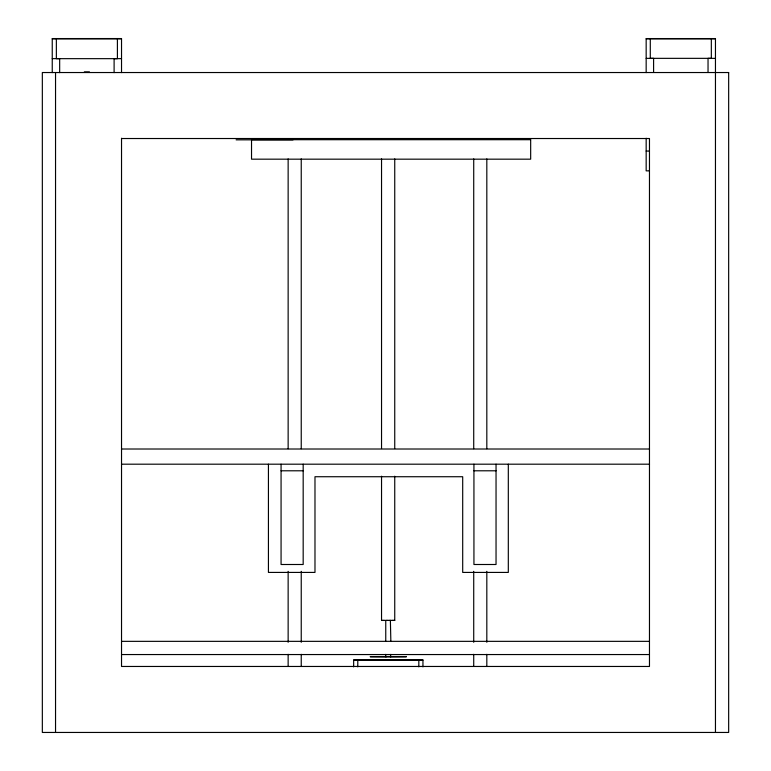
<?xml version="1.0" encoding="UTF-8"?>
<svg xmlns="http://www.w3.org/2000/svg" width="771" height="771" viewBox="0 0 771 771"><rect width="100%" height="100%" fill="white"/><g stroke="black" fill="none" stroke-linecap="round" stroke-linejoin="round"><path stroke-width="1.16" d="M370.157 660.024L406.452 660.015L405.883 660.043M385.751 641.501L385.751 620.424L387.9 620.414M385.751 654.377L385.751 656.719L390.849 656.719M390.386 620.433L390.858 641.501M390.386 656.728L390.858 654.377M381.539 476.189L381.539 620.424L392.632 620.433L394.742 620.424L394.742 476.199M52.245 38.849L121.529 38.849M715.459 732.45L715.459 38.569L646.165 38.569L646.165 72.609M715.459 38.849L646.165 38.849M121.529 58.635L114.108 58.663L114.108 72.638M646.165 58.384L653.596 58.345L653.596 72.32M422.951 666.867L422.951 659.88L418.826 659.86L353.658 659.88L353.658 666.867M422.951 660.159L405.662 660.178M412.639 660.13C408.476 660.159 420.224 660.111 414.519 660.149M362.187 659.889L360.259 659.899L361.406 659.909M363.276 659.909L365.203 659.899L361.994 659.909M362.004 660.13L360.259 660.14L362.187 660.149M363.469 660.149L365.203 660.14L363.286 660.13M84.328 71.867L89.446 71.867M121.529 138.52L649.471 138.52L649.471 666.462L121.529 666.462L121.529 138.25M236.109 139.84L293.038 139.84M646.165 151.058L649.346 151.058M649.259 170.854L646.165 170.854L646.165 138.25M121.751 449.011L649.519 449.011M121.751 464.19L649.519 464.19M281.068 470.792L303.176 470.792M473.934 470.792L496.042 470.792M121.77 641.347L649.23 641.347M121.77 654.55L649.23 654.55M386.165 656.805L370.157 656.719L406.452 656.719L390.858 656.805M413.699 659.889L411.444 659.899L413.401 659.909M414.046 659.909L416.35 659.899L414.345 659.889M370.947 660.178L353.658 660.159M384.633 620.433L381.539 620.424M388.574 620.414L390.849 620.424M391.649 620.414L394.742 620.424M715.459 58.384L708.038 58.345L708.038 72.32M52.245 58.635L59.666 58.663L59.666 72.638M711.334 38.55L711.334 58.345L650.29 58.345L650.29 38.55M508.311 464.19L508.311 572.419L462.696 572.419L462.696 476.729L314.982 476.729L314.982 572.419L268.433 572.419L268.433 464.19M496.042 464.19L496.042 564.497L473.934 564.497L473.934 464.19M486.819 158.893L486.819 448.693M486.819 571.35L486.819 642.291M486.819 654.319L486.819 666.346M473.722 158.893L473.722 448.693M473.722 571.35L473.722 642.291M473.722 654.319L473.722 666.346M418.826 659.86L418.826 666.848M394.742 158.884L394.742 448.549M381.539 158.884L381.539 448.549M357.783 659.86L357.783 666.848M303.176 464.19L303.176 564.497L281.068 564.497L281.068 464.19M301.239 158.893L301.239 448.693M301.239 571.35L301.239 642.291M301.239 654.319L301.239 666.346M288.142 158.893L288.142 448.693M288.142 571.35L288.142 642.291M288.142 654.319L288.142 666.346M121.529 72.609L121.529 38.569L117.404 38.55L52.245 38.569L52.245 72.609M117.404 38.868L117.404 58.663L56.36 58.663L56.36 38.868M55.541 72.532L55.541 732.45M728.662 72.532L42.338 72.532L42.338 732.45L728.662 732.45L728.662 72.532M530.67 139.705L251.529 139.705L251.529 159.173L530.67 159.173L530.67 139.705"/></g></svg>
